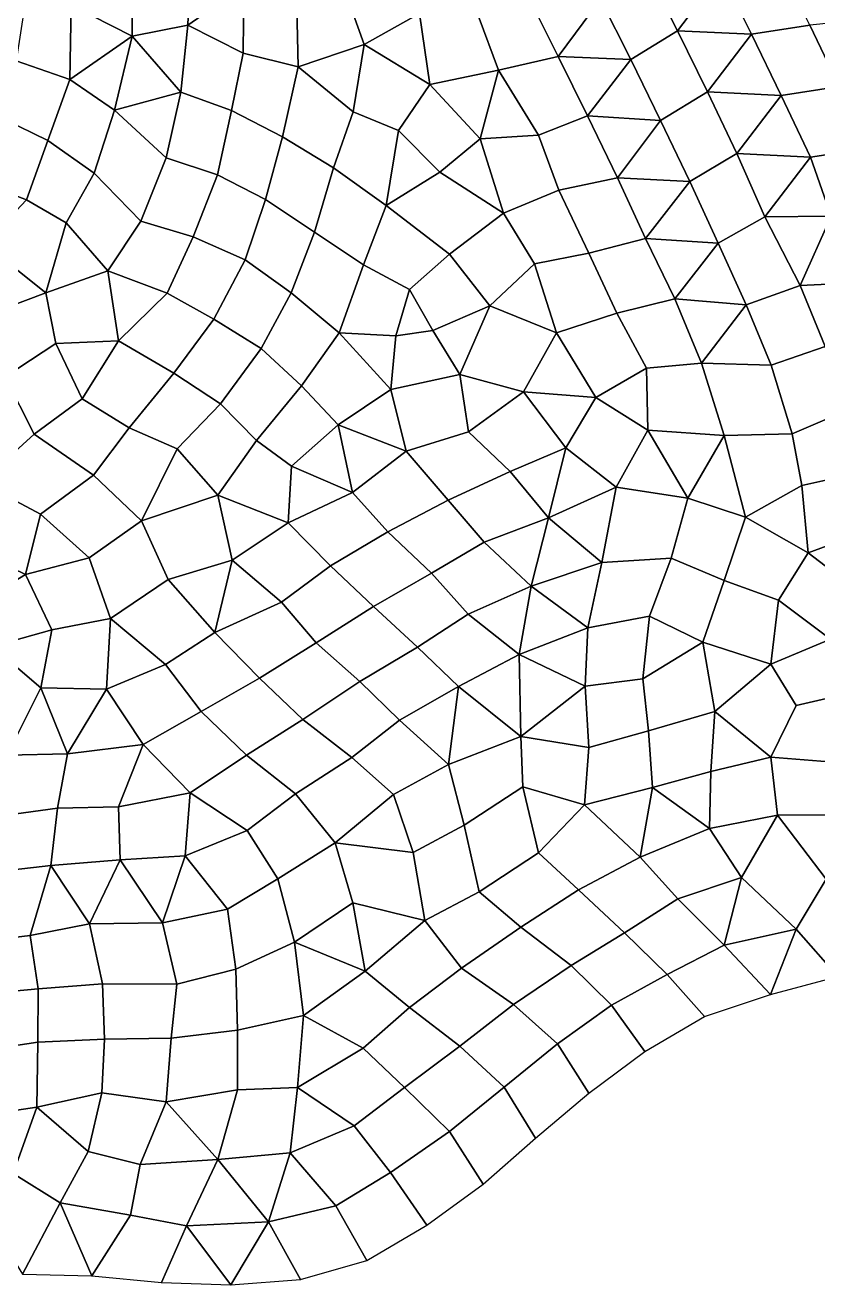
# Model space of a CAD drawing. Extents: x 380827 to 407438, y 6452886 to 6483357.
# Drawn here: x 389642 to 391005, y 6458265 to 6460430 of the extents above; entities that cross this region are included whole.
import ezdxf

# ---------------------------------------------------------------- set-up
doc = ezdxf.new("R2010")
doc.units = 0
for name, color, linetype in [('MESH_BOUND', 25, 'CONTINUOUS'), ('MESH_ELEMS', 18, 'CONTINUOUS'), ('MESH_NODES', 18, 'CONTINUOUS')]:
    doc.layers.add(name, color=color, linetype=linetype)

msp = doc.modelspace()

# ---------------------------------------------------------------- linework, layer by layer
at = {"layer": 'MESH_BOUND', "color": 25}
for points in [[(390923.659, 6458764.01, -1.627), (391039.492, 6458794.94, 0.021)], [(390810.116, 6458726.73, -0.056), (390923.659, 6458764.01, -1.627)], [(390707.282, 6458666.27, -0.025), (390810.116, 6458726.73, -0.056)], [(390611.245, 6458594.5, -0.009), (390707.282, 6458666.27, -0.025)], [(390519.639, 6458517.21, 0.001), (390611.245, 6458594.5, -0.009)], [(390429.396, 6458438.35, -0.003), (390519.639, 6458517.21, 0.001)], [(390332.437, 6458368, -0.004), (390429.396, 6458438.35, -0.003)], [(390229.237, 6458307.15, 0.026), (390332.437, 6458368, -0.004)], [(390115.28, 6458274.6, 0.033), (390229.237, 6458307.15, 0.026)], [(389637.042, 6458283.47, 0.004), (389756.739, 6458280.59, 0.011)], [(389756.739, 6458280.59, 0.011), (389876.082, 6458269.25, 0.002)], [(389876.082, 6458269.25, 0.002), (389995.847, 6458265.4, 0.018)], [(389995.847, 6458265.4, 0.018), (390115.28, 6458274.6, 0.033)]]:
    msp.add_polyline3d(points, dxfattribs=at)
at = {"layer": 'MESH_ELEMS', "color": 178}
for points in [[(390189.175, 6460496.4, -1.489), (390225.051, 6460396.58, -1.735), (390319.73, 6460450.1, -1.85), (390255.369, 6460556.25, -1.444)], [(389825.875, 6460524.11, -1.759), (389825.791, 6460411.06, -6.004), (389921.621, 6460429.83, -2.695), (389926.067, 6460541.89, -1.245)], [(390018.01, 6460497.2, -1.539), (389926.067, 6460541.89, -1.245), (389921.621, 6460429.83, -2.695), (390018.01, 6460497.2, -1.539)], [(390838.622, 6460519.29, -0.702), (390890.843, 6460414.67, -1.457), (390991.001, 6460430.01, -1.004), (390939.052, 6460534.91, -0.547)], [(389825.875, 6460524.11, -1.759), (389720.957, 6460464.4, -5.844), (389825.791, 6460411.06, -6.004), (389825.875, 6460524.11, -1.759)], [(390631.314, 6460474.86, -0.775), (390683.712, 6460370.97, -1.353), (390763.614, 6460420.02, -0.829), (390711.271, 6460524.11, -0.691)], [(390838.622, 6460519.29, -0.702), (390711.271, 6460524.11, -0.691), (390763.614, 6460420.02, -0.829), (390838.622, 6460519.29, -0.702)], [(390838.622, 6460519.29, -0.702), (390763.614, 6460420.02, -0.829), (390890.843, 6460414.67, -1.457), (390838.622, 6460519.29, -0.702)], [(390018.01, 6460497.2, -1.539), (389921.621, 6460429.83, -2.695), (390016.59, 6460381.85, -3.732), (390018.01, 6460497.2, -1.539)], [(390016.59, 6460381.85, -3.732), (390111.621, 6460358.52, -2.358), (390109.246, 6460461.02, -1.632), (390018.01, 6460497.2, -1.539)], [(390109.246, 6460461.02, -1.632), (390111.621, 6460358.52, -2.358), (390225.051, 6460396.58, -1.735), (390189.175, 6460496.4, -1.489)], [(389626.479, 6460368.54, -6.756), (389718.468, 6460336.77, -6.513), (389720.957, 6460464.4, -5.844), (389641.468, 6460464.71, -6.325)], [(390420.987, 6460446.54, -1.369), (390455.773, 6460352.6, -1.445), (390558.441, 6460376.1, -0.994), (390505.879, 6460482.32, -0.907)], [(390631.314, 6460474.86, -0.775), (390505.879, 6460482.32, -0.907), (390558.441, 6460376.1, -0.994), (390631.314, 6460474.86, -0.775)], [(390631.314, 6460474.86, -0.775), (390558.441, 6460376.1, -0.994), (390683.712, 6460370.97, -1.353), (390631.314, 6460474.86, -0.775)], [(389825.791, 6460411.06, -6.004), (389720.957, 6460464.4, -5.844), (389718.468, 6460336.77, -6.513), (389825.791, 6460411.06, -6.004)], [(390319.73, 6460450.1, -1.85), (390225.051, 6460396.58, -1.735), (390337.757, 6460328.24, -2.088), (390319.73, 6460450.1, -1.85)], [(390319.73, 6460450.1, -1.85), (390337.757, 6460328.24, -2.088), (390455.773, 6460352.6, -1.445), (390420.987, 6460446.54, -1.369)], [(389921.621, 6460429.83, -2.695), (389825.791, 6460411.06, -6.004), (389909.833, 6460314.99, -5.948), (389921.621, 6460429.83, -2.695)], [(389909.833, 6460314.99, -5.948), (389996.721, 6460283.09, -4.619), (390016.59, 6460381.85, -3.732), (389921.621, 6460429.83, -2.695)], [(390890.843, 6460414.67, -1.457), (390941.857, 6460309.25, -2.603), (391041.879, 6460324.35, -2.316), (390991.001, 6460430.01, -1.004)], [(391041.879, 6460324.35, -2.316), (391148.975, 6460334.53, -1.764), (391098.447, 6460440.9, -1.91), (390991.001, 6460430.01, -1.004)], [(389825.791, 6460411.06, -6.004), (389718.468, 6460336.77, -6.513), (389795.701, 6460284.16, -6.465), (389825.791, 6460411.06, -6.004)], [(389909.833, 6460314.99, -5.948), (389825.791, 6460411.06, -6.004), (389795.701, 6460284.16, -6.465), (389909.833, 6460314.99, -5.948)], [(390683.712, 6460370.97, -1.353), (390734.615, 6460266.26, -2.701), (390815.08, 6460315.21, -3.196), (390763.614, 6460420.02, -0.829)], [(390890.843, 6460414.67, -1.457), (390763.614, 6460420.02, -0.829), (390815.08, 6460315.21, -3.196), (390890.843, 6460414.67, -1.457)], [(390890.843, 6460414.67, -1.457), (390815.08, 6460315.21, -3.196), (390941.857, 6460309.25, -2.603), (390890.843, 6460414.67, -1.457)], [(389996.721, 6460283.09, -4.619), (390084.54, 6460237.99, -3.69), (390111.621, 6460358.52, -2.358), (390016.59, 6460381.85, -3.732)], [(390225.051, 6460396.58, -1.735), (390111.621, 6460358.52, -2.358), (390206.213, 6460280.77, -1.796), (390225.051, 6460396.58, -1.735)], [(390206.213, 6460280.77, -1.796), (390284.089, 6460248.75, -2.301), (390337.757, 6460328.24, -2.088), (390225.051, 6460396.58, -1.735)], [(389605.593, 6460268.64, -6.888), (389680.753, 6460231.92, -6.993), (389718.468, 6460336.77, -6.513), (389626.479, 6460368.54, -6.756)], [(390084.54, 6460237.99, -3.69), (390172.185, 6460185.07, -2.093), (390206.213, 6460280.77, -1.796), (390111.621, 6460358.52, -2.358)], [(390524.7, 6460240.99, -1.255), (390609.144, 6460274.35, -1.396), (390558.441, 6460376.1, -0.994), (390455.773, 6460352.6, -1.445)], [(390683.712, 6460370.97, -1.353), (390558.441, 6460376.1, -0.994), (390609.144, 6460274.35, -1.396), (390683.712, 6460370.97, -1.353)], [(390683.712, 6460370.97, -1.353), (390609.144, 6460274.35, -1.396), (390734.615, 6460266.26, -2.701), (390683.712, 6460370.97, -1.353)], [(389680.753, 6460231.92, -6.993), (389760.796, 6460175.38, -6.713), (389795.701, 6460284.16, -6.465), (389718.468, 6460336.77, -6.513)], [(390455.773, 6460352.6, -1.445), (390337.757, 6460328.24, -2.088), (390424.253, 6460234.37, -1.288), (390455.773, 6460352.6, -1.445)], [(390455.773, 6460352.6, -1.445), (390424.253, 6460234.37, -1.288), (390524.7, 6460240.99, -1.255), (390455.773, 6460352.6, -1.445)], [(389909.833, 6460314.99, -5.948), (389795.701, 6460284.16, -6.465), (389884.466, 6460202.02, -6.592), (389909.833, 6460314.99, -5.948)], [(389884.466, 6460202.02, -6.592), (389972.561, 6460172.58, -6.619), (389996.721, 6460283.09, -4.619), (389909.833, 6460314.99, -5.948)], [(390284.089, 6460248.75, -2.301), (390354.713, 6460177.27, -1.508), (390424.253, 6460234.37, -1.288), (390337.757, 6460328.24, -2.088)], [(390734.615, 6460266.26, -2.701), (390784.77, 6460161.14, -4.494), (390865.695, 6460209.62, -4.636), (390815.08, 6460315.21, -3.196)], [(390941.857, 6460309.25, -2.603), (390815.08, 6460315.21, -3.196), (390865.695, 6460209.62, -4.636), (390941.857, 6460309.25, -2.603)], [(390992.349, 6460203.23, -4.74), (391090.094, 6460218.19, -2.677), (391041.879, 6460324.35, -2.316), (390941.857, 6460309.25, -2.603)], [(390941.857, 6460309.25, -2.603), (390865.695, 6460209.62, -4.636), (390992.349, 6460203.23, -4.74), (390941.857, 6460309.25, -2.603)], [(389760.796, 6460175.38, -6.713), (389840.915, 6460093.06, -6.58), (389884.466, 6460202.02, -6.592), (389795.701, 6460284.16, -6.465)], [(389972.561, 6460172.58, -6.619), (390055.382, 6460130.46, -6.465), (390084.54, 6460237.99, -3.69), (389996.721, 6460283.09, -4.619)], [(390172.185, 6460185.07, -2.093), (390262.743, 6460120.22, -1.698), (390284.089, 6460248.75, -2.301), (390206.213, 6460280.77, -1.796)], [(390524.7, 6460240.99, -1.255), (390559.874, 6460146.25, -1.782), (390660.763, 6460167.56, -2.554), (390609.144, 6460274.35, -1.396)], [(390734.615, 6460266.26, -2.701), (390609.144, 6460274.35, -1.396), (390660.763, 6460167.56, -2.554), (390734.615, 6460266.26, -2.701)], [(389552.463, 6460164.72, -0.284), (389644.133, 6460129.75, -5.539), (389680.753, 6460231.92, -6.993), (389605.593, 6460268.64, -6.888)], [(390284.089, 6460248.75, -2.301), (390262.743, 6460120.22, -1.698), (390354.713, 6460177.27, -1.508), (390284.089, 6460248.75, -2.301)], [(390734.615, 6460266.26, -2.701), (390660.763, 6460167.56, -2.554), (390784.77, 6460161.14, -4.494), (390734.615, 6460266.26, -2.701)], [(389644.133, 6460129.75, -5.539), (389712.682, 6460090.42, -6.266), (389760.796, 6460175.38, -6.713), (389680.753, 6460231.92, -6.993)], [(390055.382, 6460130.46, -6.465), (390139.213, 6460074.21, -5.236), (390172.185, 6460185.07, -2.093), (390084.54, 6460237.99, -3.69)], [(390424.253, 6460234.37, -1.288), (390354.713, 6460177.27, -1.508), (390464.696, 6460107.01, -2.03), (390424.253, 6460234.37, -1.288)], [(390464.696, 6460107.01, -2.03), (390559.874, 6460146.25, -1.782), (390524.7, 6460240.99, -1.255), (390424.253, 6460234.37, -1.288)], [(390784.77, 6460161.14, -4.494), (390833.777, 6460055.55, -5.657), (390913.759, 6460100.47, -6.215), (390865.695, 6460209.62, -4.636)], [(390992.349, 6460203.23, -4.74), (390865.695, 6460209.62, -4.636), (390913.759, 6460100.47, -6.215), (390992.349, 6460203.23, -4.74)], [(391028.212, 6460101.69, -6.324), (391138.2, 6460108.67, -5.472), (391090.094, 6460218.19, -2.677), (390992.349, 6460203.23, -4.74)], [(389840.915, 6460093.06, -6.58), (389930.543, 6460066.36, -6.669), (389972.561, 6460172.58, -6.619), (389884.466, 6460202.02, -6.592)], [(390139.213, 6460074.21, -5.236), (390223.835, 6460018.4, -2.1), (390262.743, 6460120.22, -1.698), (390172.185, 6460185.07, -2.093)], [(390992.349, 6460203.23, -4.74), (390913.759, 6460100.47, -6.215), (391028.212, 6460101.69, -6.324), (390992.349, 6460203.23, -4.74)], [(389644.133, 6460129.75, -5.539), (389552.463, 6460164.72, -0.284), (389572.239, 6460053.76, -4.435), (389644.133, 6460129.75, -5.539)], [(389712.682, 6460090.42, -6.266), (389784.27, 6460007.62, -6.146), (389840.915, 6460093.06, -6.58), (389760.796, 6460175.38, -6.713)], [(389930.543, 6460066.36, -6.669), (390020.11, 6460026.92, -6.969), (390055.382, 6460130.46, -6.465), (389972.561, 6460172.58, -6.619)], [(390262.743, 6460120.22, -1.698), (390371.478, 6460036.27, -1.985), (390464.696, 6460107.01, -2.03), (390354.713, 6460177.27, -1.508)], [(390559.874, 6460146.25, -1.782), (390611.16, 6460038.32, -2.694), (390708.619, 6460063.13, -2.835), (390660.763, 6460167.56, -2.554)], [(390784.77, 6460161.14, -4.494), (390660.763, 6460167.56, -2.554), (390708.619, 6460063.13, -2.835), (390784.77, 6460161.14, -4.494)], [(390464.696, 6460107.01, -2.03), (390517.575, 6460019.71, -2.579), (390611.16, 6460038.32, -2.694), (390559.874, 6460146.25, -1.782)], [(390784.77, 6460161.14, -4.494), (390708.619, 6460063.13, -2.835), (390833.777, 6460055.55, -5.657), (390784.77, 6460161.14, -4.494)], [(389572.239, 6460053.76, -4.435), (389677.609, 6459970.18, -5.082), (389712.682, 6460090.42, -6.266), (389644.133, 6460129.75, -5.539)], [(390020.11, 6460026.92, -6.969), (390099.338, 6459970, -7.539), (390139.213, 6460074.21, -5.236), (390055.382, 6460130.46, -6.465)], [(390223.835, 6460018.4, -2.1), (390302.679, 6459975.86, -1.862), (390371.478, 6460036.27, -1.985), (390262.743, 6460120.22, -1.698)], [(390371.478, 6460036.27, -1.985), (390441.085, 6459947.65, -2.659), (390517.575, 6460019.71, -2.579), (390464.696, 6460107.01, -2.03)], [(390881.694, 6459949.54, -6.571), (390974.53, 6459982.7, -6.638), (390913.759, 6460100.47, -6.215), (390833.777, 6460055.55, -5.657)], [(391028.212, 6460101.69, -6.324), (390913.759, 6460100.47, -6.215), (390974.53, 6459982.7, -6.638), (391028.212, 6460101.69, -6.324)], [(391028.212, 6460101.69, -6.324), (390974.53, 6459982.7, -6.638), (391095.577, 6459988.59, -6.489), (391028.212, 6460101.69, -6.324)], [(389784.27, 6460007.62, -6.146), (389712.682, 6460090.42, -6.266), (389677.609, 6459970.18, -5.082), (389784.27, 6460007.62, -6.146)], [(389784.27, 6460007.62, -6.146), (389886.082, 6459969.52, -6.385), (389930.543, 6460066.36, -6.669), (389840.915, 6460093.06, -6.58)], [(389677.609, 6459970.18, -5.082), (389572.239, 6460053.76, -4.435), (389576.566, 6459932.41, -3.247), (389677.609, 6459970.18, -5.082)], [(389886.082, 6459969.52, -6.385), (389966.452, 6459924.71, -6.646), (390020.11, 6460026.92, -6.969), (389930.543, 6460066.36, -6.669)], [(390099.338, 6459970, -7.539), (390181.581, 6459901.52, -4.685), (390223.835, 6460018.4, -2.1), (390139.213, 6460074.21, -5.236)], [(390611.16, 6460038.32, -2.694), (390659.314, 6459934.95, -3.21), (390758.998, 6459959.52, -5.961), (390708.619, 6460063.13, -2.835)], [(390833.777, 6460055.55, -5.657), (390708.619, 6460063.13, -2.835), (390758.998, 6459959.52, -5.961), (390833.777, 6460055.55, -5.657)], [(390833.777, 6460055.55, -5.657), (390758.998, 6459959.52, -5.961), (390881.694, 6459949.54, -6.571), (390833.777, 6460055.55, -5.657)], [(390343.093, 6459905.18, -2.158), (390441.085, 6459947.65, -2.659), (390371.478, 6460036.27, -1.985), (390302.679, 6459975.86, -1.862)], [(390517.575, 6460019.71, -2.579), (390555.611, 6459901.39, -2.709), (390659.314, 6459934.95, -3.21), (390611.16, 6460038.32, -2.694)], [(389966.452, 6459924.71, -6.646), (390047.572, 6459874.32, -7.101), (390099.338, 6459970, -7.539), (390020.11, 6460026.92, -6.969)], [(390181.581, 6459901.52, -4.685), (390279.221, 6459896.19, -2.412), (390302.679, 6459975.86, -1.862), (390223.835, 6460018.4, -2.1)], [(390517.575, 6460019.71, -2.579), (390441.085, 6459947.65, -2.659), (390555.611, 6459901.39, -2.709), (390517.575, 6460019.71, -2.579)], [(389677.609, 6459970.18, -5.082), (389694.599, 6459882.86, -5.016), (389802.469, 6459887.28, -5.794), (389784.27, 6460007.62, -6.146)], [(389784.27, 6460007.62, -6.146), (389802.469, 6459887.28, -5.794), (389886.082, 6459969.52, -6.385), (389784.27, 6460007.62, -6.146)], [(390974.53, 6459982.7, -6.638), (391017.628, 6459877.55, -6.788), (391125.777, 6459887.37, -6.554), (391095.577, 6459988.59, -6.489)], [(389576.566, 6459932.41, -3.247), (389607.343, 6459825.84, -2.53), (389694.599, 6459882.86, -5.016), (389677.609, 6459970.18, -5.082)], [(389802.469, 6459887.28, -5.794), (389897.813, 6459831.93, -6.106), (389966.452, 6459924.71, -6.646), (389886.082, 6459969.52, -6.385)], [(390047.572, 6459874.32, -7.101), (390117.213, 6459809.91, -8.005), (390181.581, 6459901.52, -4.685), (390099.338, 6459970, -7.539)], [(390343.093, 6459905.18, -2.158), (390302.679, 6459975.86, -1.862), (390279.221, 6459896.19, -2.412), (390343.093, 6459905.18, -2.158)], [(390924.945, 6459845.67, -6.881), (391017.628, 6459877.55, -6.788), (390974.53, 6459982.7, -6.638), (390881.694, 6459949.54, -6.571)], [(390441.085, 6459947.65, -2.659), (390343.093, 6459905.18, -2.158), (390389.638, 6459829.45, -3.669), (390441.085, 6459947.65, -2.659)], [(390389.638, 6459829.45, -3.669), (390498.653, 6459800.12, -6.233), (390555.611, 6459901.39, -2.709), (390441.085, 6459947.65, -2.659)], [(390659.314, 6459934.95, -3.21), (390710.643, 6459840.82, -6.807), (390804.67, 6459849.3, -6.851), (390758.998, 6459959.52, -5.961)], [(390881.694, 6459949.54, -6.571), (390758.998, 6459959.52, -5.961), (390804.67, 6459849.3, -6.851), (390881.694, 6459949.54, -6.571)], [(390881.694, 6459949.54, -6.571), (390804.67, 6459849.3, -6.851), (390924.945, 6459845.67, -6.881), (390881.694, 6459949.54, -6.571)], [(389897.813, 6459831.93, -6.106), (389978.049, 6459779.26, -6.39), (390047.572, 6459874.32, -7.101), (389966.452, 6459924.71, -6.646)], [(390555.611, 6459901.39, -2.709), (390623.196, 6459789.9, -6.352), (390710.643, 6459840.82, -6.807), (390659.314, 6459934.95, -3.21)], [(390270.513, 6459803.82, -2.93), (390389.638, 6459829.45, -3.669), (390343.093, 6459905.18, -2.158), (390279.221, 6459896.19, -2.412)], [(389607.343, 6459825.84, -2.53), (389657.291, 6459727.12, -2.881), (389740.068, 6459787.97, -5.305), (389694.599, 6459882.86, -5.016)], [(389694.599, 6459882.86, -5.016), (389740.068, 6459787.97, -5.305), (389802.469, 6459887.28, -5.794), (389694.599, 6459882.86, -5.016)], [(389740.068, 6459787.97, -5.305), (389820.773, 6459738.26, -5.698), (389897.813, 6459831.93, -6.106), (389802.469, 6459887.28, -5.794)], [(390117.213, 6459809.91, -8.005), (390180.004, 6459743.29, -8.3), (390270.513, 6459803.82, -2.93), (390181.581, 6459901.52, -4.685)], [(390279.221, 6459896.19, -2.412), (390181.581, 6459901.52, -4.685), (390270.513, 6459803.82, -2.93), (390279.221, 6459896.19, -2.412)], [(390623.196, 6459789.9, -6.352), (390555.611, 6459901.39, -2.709), (390498.653, 6459800.12, -6.233), (390623.196, 6459789.9, -6.352)], [(389978.049, 6459779.26, -6.39), (390039.616, 6459716.51, -6.685), (390117.213, 6459809.91, -8.005), (390047.572, 6459874.32, -7.101)], [(390924.945, 6459845.67, -6.881), (390961.076, 6459727.44, -6.873), (391056.972, 6459769.16, -6.752), (391017.628, 6459877.55, -6.788)], [(390710.643, 6459840.82, -6.807), (390623.196, 6459789.9, -6.352), (390712.843, 6459733.86, -6.989), (390710.643, 6459840.82, -6.807)], [(390712.843, 6459733.86, -6.989), (390844.147, 6459724.65, -6.973), (390804.67, 6459849.3, -6.851), (390710.643, 6459840.82, -6.807)], [(390844.147, 6459724.65, -6.973), (390961.076, 6459727.44, -6.873), (390924.945, 6459845.67, -6.881), (390804.67, 6459849.3, -6.851)], [(389522.825, 6459726.64, -2.636), (389565.401, 6459643.98, -2.932), (389657.291, 6459727.12, -2.881), (389607.343, 6459825.84, -2.53)], [(389820.773, 6459738.26, -5.698), (389903.342, 6459701.71, -5.911), (389978.049, 6459779.26, -6.39), (389897.813, 6459831.93, -6.106)], [(390270.513, 6459803.82, -2.93), (390297.226, 6459698.17, -3.082), (390404.175, 6459731.03, -2.981), (390389.638, 6459829.45, -3.669)], [(390498.653, 6459800.12, -6.233), (390389.638, 6459829.45, -3.669), (390404.175, 6459731.03, -2.981), (390498.653, 6459800.12, -6.233)], [(390039.616, 6459716.51, -6.685), (390100.106, 6459672.31, -7.144), (390180.004, 6459743.29, -8.3), (390117.213, 6459809.91, -8.005)], [(390270.513, 6459803.82, -2.93), (390180.004, 6459743.29, -8.3), (390297.226, 6459698.17, -3.082), (390270.513, 6459803.82, -2.93)], [(390404.175, 6459731.03, -2.981), (390475.772, 6459663.11, -4.629), (390571.877, 6459703.76, -6.763), (390498.653, 6459800.12, -6.233)], [(390623.196, 6459789.9, -6.352), (390498.653, 6459800.12, -6.233), (390571.877, 6459703.76, -6.763), (390623.196, 6459789.9, -6.352)], [(389759.191, 6459656.81, -5.398), (389820.773, 6459738.26, -5.698), (389740.068, 6459787.97, -5.305), (389657.291, 6459727.12, -2.881)], [(389903.342, 6459701.71, -5.911), (389972.983, 6459622.21, -6.195), (390039.616, 6459716.51, -6.685), (389978.049, 6459779.26, -6.39)], [(390571.877, 6459703.76, -6.763), (390658.065, 6459636.03, -6.986), (390712.843, 6459733.86, -6.989), (390623.196, 6459789.9, -6.352)], [(390961.076, 6459727.44, -6.873), (390977.771, 6459638.72, -6.766), (391080.745, 6459661.66, -6.526), (391056.972, 6459769.16, -6.752)], [(389759.191, 6459656.81, -5.398), (389842.154, 6459578.25, -5.775), (389903.342, 6459701.71, -5.911), (389820.773, 6459738.26, -5.698)], [(390180.004, 6459743.29, -8.3), (390100.106, 6459672.31, -7.144), (390204.7, 6459626.88, -8.388), (390180.004, 6459743.29, -8.3)], [(390297.226, 6459698.17, -3.082), (390180.004, 6459743.29, -8.3), (390204.7, 6459626.88, -8.388), (390297.226, 6459698.17, -3.082)], [(390297.226, 6459698.17, -3.082), (390369.545, 6459613.95, -3.295), (390475.772, 6459663.11, -4.629), (390404.175, 6459731.03, -2.981)], [(390712.843, 6459733.86, -6.989), (390658.065, 6459636.03, -6.986), (390781.362, 6459617.23, -7.044), (390712.843, 6459733.86, -6.989)], [(390844.147, 6459724.65, -6.973), (390712.843, 6459733.86, -6.989), (390781.362, 6459617.23, -7.044), (390844.147, 6459724.65, -6.973)], [(389565.401, 6459643.98, -2.932), (389668.374, 6459589.71, -3.314), (389759.191, 6459656.81, -5.398), (389657.291, 6459727.12, -2.881)], [(389972.983, 6459622.21, -6.195), (390094.377, 6459574.75, -6.853), (390100.106, 6459672.31, -7.144), (390039.616, 6459716.51, -6.685)], [(390844.147, 6459724.65, -6.973), (390781.362, 6459617.23, -7.044), (390880.329, 6459584.43, -6.975), (390844.147, 6459724.65, -6.973)], [(390844.147, 6459724.65, -6.973), (390880.329, 6459584.43, -6.975), (390977.771, 6459638.72, -6.766), (390961.076, 6459727.44, -6.873)], [(389903.342, 6459701.71, -5.911), (389842.154, 6459578.25, -5.775), (389972.983, 6459622.21, -6.195), (389903.342, 6459701.71, -5.911)], [(390204.7, 6459626.88, -8.388), (390265.684, 6459559.49, -7.724), (390369.545, 6459613.95, -3.295), (390297.226, 6459698.17, -3.082)], [(390571.877, 6459703.76, -6.763), (390475.772, 6459663.11, -4.629), (390541.947, 6459583.28, -7.043), (390571.877, 6459703.76, -6.763)], [(390571.877, 6459703.76, -6.763), (390541.947, 6459583.28, -7.043), (390658.065, 6459636.03, -6.986), (390571.877, 6459703.76, -6.763)], [(390204.7, 6459626.88, -8.388), (390100.106, 6459672.31, -7.144), (390094.377, 6459574.75, -6.853), (390204.7, 6459626.88, -8.388)], [(389550.41, 6459530.76, -3.312), (389642.339, 6459485.97, -4.239), (389668.374, 6459589.71, -3.314), (389565.401, 6459643.98, -2.932)], [(389752.035, 6459514.91, -5.112), (389842.154, 6459578.25, -5.775), (389759.191, 6459656.81, -5.398), (389668.374, 6459589.71, -3.314)], [(390369.545, 6459613.95, -3.295), (390431.098, 6459541.53, -5.328), (390541.947, 6459583.28, -7.043), (390475.772, 6459663.11, -4.629)], [(390977.771, 6459638.72, -6.766), (390988.354, 6459523.39, -6.808), (391097.4, 6459563.53, -6.387), (391080.745, 6459661.66, -6.526)], [(389842.154, 6459578.25, -5.775), (389887.954, 6459477.24, -6.056), (389997.876, 6459510.59, -6.353), (389972.983, 6459622.21, -6.195)], [(390094.377, 6459574.75, -6.853), (389972.983, 6459622.21, -6.195), (389997.876, 6459510.59, -6.353), (390094.377, 6459574.75, -6.853)], [(390094.377, 6459574.75, -6.853), (390167.182, 6459500.88, -7.348), (390265.684, 6459559.49, -7.724), (390204.7, 6459626.88, -8.388)], [(390658.065, 6459636.03, -6.986), (390541.947, 6459583.28, -7.043), (390633.337, 6459506.76, -7.117), (390658.065, 6459636.03, -6.986)], [(390633.337, 6459506.76, -7.117), (390752.875, 6459513.92, -7.175), (390781.362, 6459617.23, -7.044), (390658.065, 6459636.03, -6.986)], [(390977.771, 6459638.72, -6.766), (390880.329, 6459584.43, -6.975), (390988.354, 6459523.39, -6.808), (390977.771, 6459638.72, -6.766)], [(390265.684, 6459559.49, -7.724), (390340.844, 6459488.23, -7.177), (390431.098, 6459541.53, -5.328), (390369.545, 6459613.95, -3.295)], [(390752.875, 6459513.92, -7.175), (390843.646, 6459475.7, -7.171), (390880.329, 6459584.43, -6.975), (390781.362, 6459617.23, -7.044)], [(389668.374, 6459589.71, -3.314), (389642.339, 6459485.97, -4.239), (389752.035, 6459514.91, -5.112), (389668.374, 6459589.71, -3.314)], [(389788.456, 6459410.65, -4.393), (389887.954, 6459477.24, -6.056), (389842.154, 6459578.25, -5.775), (389752.035, 6459514.91, -5.112)], [(390541.947, 6459583.28, -7.043), (390431.098, 6459541.53, -5.328), (390511.864, 6459465.8, -7.252), (390541.947, 6459583.28, -7.043)], [(390633.337, 6459506.76, -7.117), (390541.947, 6459583.28, -7.043), (390511.864, 6459465.8, -7.252), (390633.337, 6459506.76, -7.117)], [(390880.329, 6459584.43, -6.975), (390843.646, 6459475.7, -7.171), (390937.434, 6459441.99, -6.917), (390988.354, 6459523.39, -6.808)], [(389997.876, 6459510.59, -6.353), (390082.66, 6459438.61, -6.77), (390167.182, 6459500.88, -7.348), (390094.377, 6459574.75, -6.853)], [(390167.182, 6459500.88, -7.348), (390240.631, 6459431.07, -7.624), (390340.844, 6459488.23, -7.177), (390265.684, 6459559.49, -7.724)], [(391097.4, 6459563.53, -6.387), (390988.354, 6459523.39, -6.808), (391085.85, 6459448.52, -4.531), (391097.4, 6459563.53, -6.387)], [(390340.844, 6459488.23, -7.177), (390403.62, 6459417.72, -7.292), (390511.864, 6459465.8, -7.252), (390431.098, 6459541.53, -5.328)], [(389550.41, 6459530.76, -3.312), (389544.48, 6459426.61, -4.56), (389642.339, 6459485.97, -4.239), (389550.41, 6459530.76, -3.312)], [(389687.656, 6459390.91, -3.173), (389788.456, 6459410.65, -4.393), (389752.035, 6459514.91, -5.112), (389642.339, 6459485.97, -4.239)], [(390609.62, 6459394.18, -7.109), (390715.281, 6459414.2, -7.164), (390752.875, 6459513.92, -7.175), (390633.337, 6459506.76, -7.117)], [(390752.875, 6459513.92, -7.175), (390715.281, 6459414.2, -7.164), (390807.309, 6459369.82, -7.084), (390843.646, 6459475.7, -7.171)], [(390988.354, 6459523.39, -6.808), (390937.434, 6459441.99, -6.917), (391027.044, 6459374.98, -5.063), (391085.85, 6459448.52, -4.531)], [(389997.876, 6459510.59, -6.353), (389887.954, 6459477.24, -6.056), (389968.253, 6459386.61, -6.343), (389997.876, 6459510.59, -6.353)], [(389997.876, 6459510.59, -6.353), (389968.253, 6459386.61, -6.343), (390082.66, 6459438.61, -6.77), (389997.876, 6459510.59, -6.353)], [(390082.66, 6459438.61, -6.77), (390142.249, 6459368.6, -6.981), (390240.631, 6459431.07, -7.624), (390167.182, 6459500.88, -7.348)], [(390633.337, 6459506.76, -7.117), (390511.864, 6459465.8, -7.252), (390609.62, 6459394.18, -7.109), (390633.337, 6459506.76, -7.117)], [(389584.96, 6459362.19, -3.518), (389687.656, 6459390.91, -3.173), (389642.339, 6459485.97, -4.239), (389544.48, 6459426.61, -4.56)], [(389788.456, 6459410.65, -4.393), (389883.299, 6459331.55, -6.218), (389968.253, 6459386.61, -6.343), (389887.954, 6459477.24, -6.056)], [(390240.631, 6459431.07, -7.624), (390316.764, 6459361.18, -7.226), (390403.62, 6459417.72, -7.292), (390340.844, 6459488.23, -7.177)], [(390843.646, 6459475.7, -7.171), (390807.309, 6459369.82, -7.084), (390923.976, 6459331.99, -6.607), (390937.434, 6459441.99, -6.917)], [(390511.864, 6459465.8, -7.252), (390403.62, 6459417.72, -7.292), (390491.64, 6459348.26, -7.231), (390511.864, 6459465.8, -7.252)], [(390609.62, 6459394.18, -7.109), (390511.864, 6459465.8, -7.252), (390491.64, 6459348.26, -7.231), (390609.62, 6459394.18, -7.109)], [(389968.253, 6459386.61, -6.343), (390044.892, 6459307.72, -6.717), (390142.249, 6459368.6, -6.981), (390082.66, 6459438.61, -6.77)], [(390142.249, 6459368.6, -6.981), (390217.169, 6459302.04, -7.201), (390316.764, 6459361.18, -7.226), (390240.631, 6459431.07, -7.624)], [(391027.044, 6459374.98, -5.063), (390937.434, 6459441.99, -6.917), (390923.976, 6459331.99, -6.607), (391027.044, 6459374.98, -5.063)], [(389669.076, 6459291.2, -4.448), (389781.486, 6459288.71, -4.044), (389788.456, 6459410.65, -4.393), (389687.656, 6459390.91, -3.173)], [(389788.456, 6459410.65, -4.393), (389781.486, 6459288.71, -4.044), (389883.299, 6459331.55, -6.218), (389788.456, 6459410.65, -4.393)], [(390316.764, 6459361.18, -7.226), (390387.189, 6459293.42, -7.134), (390491.64, 6459348.26, -7.231), (390403.62, 6459417.72, -7.292)], [(390609.62, 6459394.18, -7.109), (390604.975, 6459293.91, -7.049), (390704.208, 6459306.91, -7.038), (390715.281, 6459414.2, -7.164)], [(390807.309, 6459369.82, -7.084), (390715.281, 6459414.2, -7.164), (390704.208, 6459306.91, -7.038), (390807.309, 6459369.82, -7.084)], [(389687.656, 6459390.91, -3.173), (389584.96, 6459362.19, -3.518), (389669.076, 6459291.2, -4.448), (389687.656, 6459390.91, -3.173)], [(389883.299, 6459331.55, -6.218), (389944.404, 6459250.29, -6.549), (390044.892, 6459307.72, -6.717), (389968.253, 6459386.61, -6.343)], [(390609.62, 6459394.18, -7.109), (390491.64, 6459348.26, -7.231), (390604.975, 6459293.91, -7.049), (390609.62, 6459394.18, -7.109)], [(389535.966, 6459259.62, -3.703), (389610.936, 6459175.26, -4.471), (389669.076, 6459291.2, -4.448), (389584.96, 6459362.19, -3.518)], [(390044.892, 6459307.72, -6.717), (390119.455, 6459236.76, -7.036), (390217.169, 6459302.04, -7.201), (390142.249, 6459368.6, -6.981)], [(390217.169, 6459302.04, -7.201), (390285.624, 6459235.73, -7.15), (390387.189, 6459293.42, -7.134), (390316.764, 6459361.18, -7.226)], [(390704.208, 6459306.91, -7.038), (390713.863, 6459217.27, -6.967), (390827.659, 6459250.39, -6.795), (390807.309, 6459369.82, -7.084)], [(390923.976, 6459331.99, -6.607), (390807.309, 6459369.82, -7.084), (390827.659, 6459250.39, -6.795), (390923.976, 6459331.99, -6.607)], [(390923.976, 6459331.99, -6.607), (390967.781, 6459261.12, -6.024), (391069.704, 6459284.32, -2.91), (391027.044, 6459374.98, -5.063)], [(390491.64, 6459348.26, -7.231), (390387.189, 6459293.42, -7.134), (390494.024, 6459207.57, -7.011), (390491.64, 6459348.26, -7.231)], [(390604.975, 6459293.91, -7.049), (390491.64, 6459348.26, -7.231), (390494.024, 6459207.57, -7.011), (390604.975, 6459293.91, -7.049)], [(389781.486, 6459288.71, -4.044), (389844.646, 6459194.03, -6.024), (389944.404, 6459250.29, -6.549), (389883.299, 6459331.55, -6.218)], [(390827.659, 6459250.39, -6.795), (390923.951, 6459171.85, -4.181), (390967.781, 6459261.12, -6.024), (390923.976, 6459331.99, -6.607)], [(389944.404, 6459250.29, -6.549), (390022.343, 6459175.8, -6.824), (390119.455, 6459236.76, -7.036), (390044.892, 6459307.72, -6.717)], [(390119.455, 6459236.76, -7.036), (390203.528, 6459171.42, -7.111), (390285.624, 6459235.73, -7.15), (390217.169, 6459302.04, -7.201)], [(390604.975, 6459293.91, -7.049), (390611.198, 6459188.45, -7.052), (390713.863, 6459217.27, -6.967), (390704.208, 6459306.91, -7.038)], [(389669.076, 6459291.2, -4.448), (389610.936, 6459175.26, -4.471), (389714.848, 6459177.93, -3.568), (389669.076, 6459291.2, -4.448)], [(389781.486, 6459288.71, -4.044), (389669.076, 6459291.2, -4.448), (389714.848, 6459177.93, -3.568), (389781.486, 6459288.71, -4.044)], [(389781.486, 6459288.71, -4.044), (389714.848, 6459177.93, -3.568), (389844.646, 6459194.03, -6.024), (389781.486, 6459288.71, -4.044)], [(390387.189, 6459293.42, -7.134), (390285.624, 6459235.73, -7.15), (390370.062, 6459159.41, -7.107), (390387.189, 6459293.42, -7.134)], [(390494.024, 6459207.57, -7.011), (390387.189, 6459293.42, -7.134), (390370.062, 6459159.41, -7.107), (390494.024, 6459207.57, -7.011)], [(390604.975, 6459293.91, -7.049), (390494.024, 6459207.57, -7.011), (390611.198, 6459188.45, -7.052), (390604.975, 6459293.91, -7.049)], [(390967.781, 6459261.12, -6.024), (390923.951, 6459171.85, -4.181), (391053.03, 6459161.84, -0.962), (391069.704, 6459284.32, -2.91)], [(389844.646, 6459194.03, -6.024), (389925.562, 6459110.8, -6.835), (390022.343, 6459175.8, -6.824), (389944.404, 6459250.29, -6.549)], [(390022.343, 6459175.8, -6.824), (390106.904, 6459108.94, -7.176), (390203.528, 6459171.42, -7.111), (390119.455, 6459236.76, -7.036)], [(390203.528, 6459171.42, -7.111), (390275.384, 6459108.1, -7.21), (390370.062, 6459159.41, -7.107), (390285.624, 6459235.73, -7.15)], [(390713.863, 6459217.27, -6.967), (390720.455, 6459119.73, -6.906), (390821.203, 6459147.71, -6.199), (390827.659, 6459250.39, -6.795)], [(390923.951, 6459171.85, -4.181), (390827.659, 6459250.39, -6.795), (390821.203, 6459147.71, -6.199), (390923.951, 6459171.85, -4.181)], [(390611.198, 6459188.45, -7.052), (390603.928, 6459090.38, -7.032), (390720.455, 6459119.73, -6.906), (390713.863, 6459217.27, -6.967)], [(389714.848, 6459177.93, -3.568), (389697.57, 6459084.73, -3.096), (389802.202, 6459086.8, -5.946), (389844.646, 6459194.03, -6.024)], [(389925.562, 6459110.8, -6.835), (389844.646, 6459194.03, -6.024), (389802.202, 6459086.8, -5.946), (389925.562, 6459110.8, -6.835)], [(390370.062, 6459159.41, -7.107), (390396.685, 6459055.44, -7.134), (390497.643, 6459121.24, -7.082), (390494.024, 6459207.57, -7.011)], [(390494.024, 6459207.57, -7.011), (390497.643, 6459121.24, -7.082), (390603.928, 6459090.38, -7.032), (390611.198, 6459188.45, -7.052)], [(389580.161, 6459068.21, -3.356), (389697.57, 6459084.73, -3.096), (389714.848, 6459177.93, -3.568), (389610.936, 6459175.26, -4.471)], [(390022.343, 6459175.8, -6.824), (389925.562, 6459110.8, -6.835), (390023.589, 6459046.13, -7.146), (390106.904, 6459108.94, -7.176)], [(390203.528, 6459171.42, -7.111), (390106.904, 6459108.94, -7.176), (390174.944, 6459025.16, -7.25), (390275.384, 6459108.1, -7.21)], [(390821.203, 6459147.71, -6.199), (390818.579, 6459049.28, -3.19), (390935.693, 6459072.45, -3.41), (390923.951, 6459171.85, -4.181)], [(390923.951, 6459171.85, -4.181), (390935.693, 6459072.45, -3.41), (391051.174, 6459073.26, -1.751), (391053.03, 6459161.84, -0.962)], [(390370.062, 6459159.41, -7.107), (390275.384, 6459108.1, -7.21), (390309.365, 6459008.29, -7.19), (390396.685, 6459055.44, -7.134)], [(390821.203, 6459147.71, -6.199), (390720.455, 6459119.73, -6.906), (390818.579, 6459049.28, -3.19), (390821.203, 6459147.71, -6.199)], [(389802.202, 6459086.8, -5.946), (389805.425, 6458995.91, -6.839), (389916.904, 6459002.52, -7.187), (389925.562, 6459110.8, -6.835)], [(390023.589, 6459046.13, -7.146), (389925.562, 6459110.8, -6.835), (389916.904, 6459002.52, -7.187), (390023.589, 6459046.13, -7.146)], [(390023.589, 6459046.13, -7.146), (390076.152, 6458962.79, -7.366), (390174.944, 6459025.16, -7.25), (390106.904, 6459108.94, -7.176)], [(390309.365, 6459008.29, -7.19), (390275.384, 6459108.1, -7.21), (390174.944, 6459025.16, -7.25), (390309.365, 6459008.29, -7.19)], [(390497.643, 6459121.24, -7.082), (390396.685, 6459055.44, -7.134), (390422.434, 6458940.73, -7.22), (390524.465, 6459007.84, -7.152)], [(390603.928, 6459090.38, -7.032), (390497.643, 6459121.24, -7.082), (390524.465, 6459007.84, -7.152), (390603.928, 6459090.38, -7.032)], [(390720.455, 6459119.73, -6.906), (390603.928, 6459090.38, -7.032), (390699.458, 6459000.32, -6.55), (390720.455, 6459119.73, -6.906)], [(390818.579, 6459049.28, -3.19), (390720.455, 6459119.73, -6.906), (390699.458, 6459000.32, -6.55), (390818.579, 6459049.28, -3.19)], [(389580.161, 6459068.21, -3.356), (389570.699, 6458972.49, -5.239), (389686.228, 6458985.87, -3.575), (389697.57, 6459084.73, -3.096)], [(389697.57, 6459084.73, -3.096), (389686.228, 6458985.87, -3.575), (389805.425, 6458995.91, -6.839), (389802.202, 6459086.8, -5.946)], [(390603.928, 6459090.38, -7.032), (390524.465, 6459007.84, -7.152), (390593.61, 6458944.24, -7.347), (390699.458, 6459000.32, -6.55)], [(390935.693, 6459072.45, -3.41), (390818.579, 6459049.28, -3.19), (390873.489, 6458965.48, -0.086), (390935.693, 6459072.45, -3.41)], [(390873.489, 6458965.48, -0.086), (390967.912, 6458876.46, -1.293), (391019.081, 6458962.21, -2.183), (390935.693, 6459072.45, -3.41)], [(391051.174, 6459073.26, -1.751), (390935.693, 6459072.45, -3.41), (391019.081, 6458962.21, -2.183), (391051.174, 6459073.26, -1.751)], [(389916.904, 6459002.52, -7.187), (389989.632, 6458911.1, -7.491), (390076.152, 6458962.79, -7.366), (390023.589, 6459046.13, -7.146)], [(390309.365, 6459008.29, -7.19), (390329.099, 6458891.44, -7.224), (390422.434, 6458940.73, -7.22), (390396.685, 6459055.44, -7.134)], [(390699.458, 6459000.32, -6.55), (390764.472, 6458928.83, -0.115), (390873.489, 6458965.48, -0.086), (390818.579, 6459049.28, -3.19)], [(390076.152, 6458962.79, -7.366), (390105.094, 6458854.02, -7.433), (390205.251, 6458922.01, -7.302), (390174.944, 6459025.16, -7.25)], [(390174.944, 6459025.16, -7.25), (390205.251, 6458922.01, -7.302), (390329.099, 6458891.44, -7.224), (390309.365, 6459008.29, -7.19)], [(389805.425, 6458995.91, -6.839), (389686.228, 6458985.87, -3.575), (389752.36, 6458885.59, -7.648), (389805.425, 6458995.91, -6.839)], [(389877.923, 6458887.65, -7.653), (389805.425, 6458995.91, -6.839), (389752.36, 6458885.59, -7.648), (389877.923, 6458887.65, -7.653)], [(389916.904, 6459002.52, -7.187), (389805.425, 6458995.91, -6.839), (389877.923, 6458887.65, -7.653), (389916.904, 6459002.52, -7.187)], [(389989.632, 6458911.1, -7.491), (389916.904, 6459002.52, -7.187), (389877.923, 6458887.65, -7.653), (389989.632, 6458911.1, -7.491)], [(390422.434, 6458940.73, -7.22), (390494.337, 6458880.15, -7.357), (390593.61, 6458944.24, -7.347), (390524.465, 6459007.84, -7.152)], [(390593.61, 6458944.24, -7.347), (390672.38, 6458870.26, -0.206), (390764.472, 6458928.83, -0.115), (390699.458, 6459000.32, -6.55)], [(389570.699, 6458972.49, -5.239), (389535.666, 6458852.02, -7.351), (389650.228, 6458865.47, -7.5), (389686.228, 6458985.87, -3.575)], [(389752.36, 6458885.59, -7.648), (389686.228, 6458985.87, -3.575), (389650.228, 6458865.47, -7.5), (389752.36, 6458885.59, -7.648)], [(389989.632, 6458911.1, -7.491), (390004.178, 6458807.99, -7.696), (390105.094, 6458854.02, -7.433), (390076.152, 6458962.79, -7.366)], [(390873.489, 6458965.48, -0.086), (390764.472, 6458928.83, -0.115), (390843.882, 6458849.09, -0.013), (390873.489, 6458965.48, -0.086)], [(390967.912, 6458876.46, -1.293), (390873.489, 6458965.48, -0.086), (390843.882, 6458849.09, -0.013), (390967.912, 6458876.46, -1.293)], [(391019.081, 6458962.21, -2.183), (390967.912, 6458876.46, -1.293), (391039.492, 6458794.94, 0.021), (391108.467, 6458872.42, -3.357)], [(390329.099, 6458891.44, -7.224), (390392.17, 6458809.65, -7.256), (390494.337, 6458880.15, -7.357), (390422.434, 6458940.73, -7.22)], [(390494.337, 6458880.15, -7.357), (390580.881, 6458814.02, -0.218), (390672.38, 6458870.26, -0.206), (390593.61, 6458944.24, -7.347)], [(390672.38, 6458870.26, -0.206), (390745.942, 6458798.57, -0.022), (390843.882, 6458849.09, -0.013), (390764.472, 6458928.83, -0.115)], [(389877.923, 6458887.65, -7.653), (389902.857, 6458782.05, -8.046), (390004.178, 6458807.99, -7.696), (389989.632, 6458911.1, -7.491)], [(390226.309, 6458804.48, -7.376), (390205.251, 6458922.01, -7.302), (390105.094, 6458854.02, -7.433), (390226.309, 6458804.48, -7.376)], [(390329.099, 6458891.44, -7.224), (390205.251, 6458922.01, -7.302), (390226.309, 6458804.48, -7.376), (390329.099, 6458891.44, -7.224)], [(389650.228, 6458865.47, -7.5), (389664.192, 6458773.91, -9.533), (389774.817, 6458782.61, -8.657), (389752.36, 6458885.59, -7.648)], [(389752.36, 6458885.59, -7.648), (389774.817, 6458782.61, -8.657), (389902.857, 6458782.05, -8.046), (389877.923, 6458887.65, -7.653)], [(390226.309, 6458804.48, -7.376), (390302.586, 6458742.16, -7.349), (390392.17, 6458809.65, -7.256), (390329.099, 6458891.44, -7.224)], [(389535.666, 6458852.02, -7.351), (389546.965, 6458763.38, -10.834), (389664.192, 6458773.91, -9.533), (389650.228, 6458865.47, -7.5)], [(390392.17, 6458809.65, -7.256), (390481.624, 6458747.05, -6.54), (390580.881, 6458814.02, -0.218), (390494.337, 6458880.15, -7.357)], [(390580.881, 6458814.02, -0.218), (390649.897, 6458746.18, -0.001), (390745.942, 6458798.57, -0.022), (390672.38, 6458870.26, -0.206)], [(390967.912, 6458876.46, -1.293), (390843.882, 6458849.09, -0.013), (390923.659, 6458764.01, -1.627), (390967.912, 6458876.46, -1.293)], [(391039.492, 6458794.94, 0.021), (390967.912, 6458876.46, -1.293), (390923.659, 6458764.01, -1.627), (391039.492, 6458794.94, 0.021)], [(390004.178, 6458807.99, -7.696), (390006.995, 6458703.25, -7.784), (390120.766, 6458727.91, -7.551), (390105.094, 6458854.02, -7.433)], [(390226.309, 6458804.48, -7.376), (390105.094, 6458854.02, -7.433), (390120.766, 6458727.91, -7.551), (390226.309, 6458804.48, -7.376)], [(390745.942, 6458798.57, -0.022), (390810.116, 6458726.73, -0.056), (390923.659, 6458764.01, -1.627), (390843.882, 6458849.09, -0.013)], [(389902.857, 6458782.05, -8.046), (389893.102, 6458689.01, -8.338), (390006.995, 6458703.25, -7.784), (390004.178, 6458807.99, -7.696)], [(390120.766, 6458727.91, -7.551), (390223.128, 6458671.93, -7.406), (390302.586, 6458742.16, -7.349), (390226.309, 6458804.48, -7.376)], [(390302.586, 6458742.16, -7.349), (390389.608, 6458675.25, -6.884), (390481.624, 6458747.05, -6.54), (390392.17, 6458809.65, -7.256)], [(390481.624, 6458747.05, -6.54), (390557.529, 6458679.55, 0.002), (390649.897, 6458746.18, -0.001), (390580.881, 6458814.02, -0.218)], [(390649.897, 6458746.18, -0.001), (390707.282, 6458666.27, -0.025), (390810.116, 6458726.73, -0.056), (390745.942, 6458798.57, -0.022)], [(389664.192, 6458773.91, -9.533), (389663.481, 6458682.15, -11.049), (389778.467, 6458687.46, -9.291), (389774.817, 6458782.61, -8.657)], [(389774.817, 6458782.61, -8.657), (389778.467, 6458687.46, -9.291), (389893.102, 6458689.01, -8.338), (389902.857, 6458782.05, -8.046)], [(389546.965, 6458763.38, -10.834), (389545.628, 6458664.64, -14.015), (389663.481, 6458682.15, -11.049), (389664.192, 6458773.91, -9.533)], [(390223.128, 6458671.93, -7.406), (390293.993, 6458604.48, -6.94), (390389.608, 6458675.25, -6.884), (390302.586, 6458742.16, -7.349)], [(390389.608, 6458675.25, -6.884), (390465.485, 6458605.07, -0.672), (390557.529, 6458679.55, 0.002), (390481.624, 6458747.05, -6.54)], [(390557.529, 6458679.55, 0.002), (390611.245, 6458594.5, -0.009), (390707.282, 6458666.27, -0.025), (390649.897, 6458746.18, -0.001)], [(390006.995, 6458703.25, -7.784), (390007.253, 6458600.55, -7.837), (390110.012, 6458604.6, -7.472), (390120.766, 6458727.91, -7.551)], [(390223.128, 6458671.93, -7.406), (390120.766, 6458727.91, -7.551), (390110.012, 6458604.6, -7.472), (390223.128, 6458671.93, -7.406)], [(389893.102, 6458689.01, -8.338), (389884.571, 6458579.75, -8.246), (390007.253, 6458600.55, -7.837), (390006.995, 6458703.25, -7.784)], [(389545.628, 6458664.64, -14.015), (389546.718, 6458553.56, -3.079), (389662.133, 6458570.89, -8.716), (389663.481, 6458682.15, -11.049)], [(389663.481, 6458682.15, -11.049), (389662.133, 6458570.89, -8.716), (389773.903, 6458595.03, -8.992), (389778.467, 6458687.46, -9.291)], [(389778.467, 6458687.46, -9.291), (389773.903, 6458595.03, -8.992), (389884.571, 6458579.75, -8.246), (389893.102, 6458689.01, -8.338)], [(390110.012, 6458604.6, -7.472), (390207.699, 6458538.44, -6.844), (390293.993, 6458604.48, -6.94), (390223.128, 6458671.93, -7.406)], [(390293.993, 6458604.48, -6.94), (390371.347, 6458528.88, -1.605), (390465.485, 6458605.07, -0.672), (390389.608, 6458675.25, -6.884)], [(390465.485, 6458605.07, -0.672), (390519.639, 6458517.21, 0.001), (390611.245, 6458594.5, -0.009), (390557.529, 6458679.55, 0.002)], [(390007.253, 6458600.55, -7.837), (389973.244, 6458480.58, -6.872), (390097.567, 6458492.09, -6.851), (390110.012, 6458604.6, -7.472)], [(390207.699, 6458538.44, -6.844), (390110.012, 6458604.6, -7.472), (390097.567, 6458492.09, -6.851), (390207.699, 6458538.44, -6.844)], [(390207.699, 6458538.44, -6.844), (390269.992, 6458458.19, -2.375), (390371.347, 6458528.88, -1.605), (390293.993, 6458604.48, -6.94)], [(390371.347, 6458528.88, -1.605), (390429.396, 6458438.35, -0.003), (390519.639, 6458517.21, 0.001), (390465.485, 6458605.07, -0.672)], [(389773.903, 6458595.03, -8.992), (389662.133, 6458570.89, -8.716), (389749.965, 6458494.66, -6.335), (389773.903, 6458595.03, -8.992)], [(389749.965, 6458494.66, -6.335), (389839.527, 6458472.34, -6.358), (389884.571, 6458579.75, -8.246), (389773.903, 6458595.03, -8.992)], [(390007.253, 6458600.55, -7.837), (389884.571, 6458579.75, -8.246), (389973.244, 6458480.58, -6.872), (390007.253, 6458600.55, -7.837)], [(389662.133, 6458570.89, -8.716), (389546.718, 6458553.56, -3.079), (389621.322, 6458456.89, -3.61), (389662.133, 6458570.89, -8.716)], [(389621.322, 6458456.89, -3.61), (389702.233, 6458406.3, -0.397), (389749.965, 6458494.66, -6.335), (389662.133, 6458570.89, -8.716)], [(389973.244, 6458480.58, -6.872), (389884.571, 6458579.75, -8.246), (389839.527, 6458472.34, -6.358), (389973.244, 6458480.58, -6.872)], [(390097.567, 6458492.09, -6.851), (390175.922, 6458401.01, -3.46), (390269.992, 6458458.19, -2.375), (390207.699, 6458538.44, -6.844)], [(390269.992, 6458458.19, -2.375), (390332.437, 6458368, -0.004), (390429.396, 6458438.35, -0.003), (390371.347, 6458528.88, -1.605)], [(389749.965, 6458494.66, -6.335), (389702.233, 6458406.3, -0.397), (389823.114, 6458385.19, -0.155), (389839.527, 6458472.34, -6.358)], [(389839.527, 6458472.34, -6.358), (389823.114, 6458385.19, -0.155), (389919.595, 6458366.5, -0.02), (389973.244, 6458480.58, -6.872)], [(390060.241, 6458373.58, -0.366), (389973.244, 6458480.58, -6.872), (389919.595, 6458366.5, -0.02), (390060.241, 6458373.58, -0.366)], [(390097.567, 6458492.09, -6.851), (389973.244, 6458480.58, -6.872), (390060.241, 6458373.58, -0.366), (390097.567, 6458492.09, -6.851)], [(390175.922, 6458401.01, -3.46), (390097.567, 6458492.09, -6.851), (390060.241, 6458373.58, -0.366), (390175.922, 6458401.01, -3.46)], [(389569.452, 6458393.3, -0.246), (389637.042, 6458283.47, 0.004), (389702.233, 6458406.3, -0.397), (389621.322, 6458456.89, -3.61)], [(390175.922, 6458401.01, -3.46), (390229.237, 6458307.15, 0.026), (390332.437, 6458368, -0.004), (390269.992, 6458458.19, -2.375)], [(389756.739, 6458280.59, 0.011), (389702.233, 6458406.3, -0.397), (389637.042, 6458283.47, 0.004), (389756.739, 6458280.59, 0.011)], [(389823.114, 6458385.19, -0.155), (389702.233, 6458406.3, -0.397), (389756.739, 6458280.59, 0.011), (389823.114, 6458385.19, -0.155)], [(390060.241, 6458373.58, -0.366), (390115.28, 6458274.6, 0.033), (390229.237, 6458307.15, 0.026), (390175.922, 6458401.01, -3.46)], [(389823.114, 6458385.19, -0.155), (389756.739, 6458280.59, 0.011), (389876.082, 6458269.25, 0.002), (389919.595, 6458366.5, -0.02)], [(389995.847, 6458265.4, 0.018), (389919.595, 6458366.5, -0.02), (389876.082, 6458269.25, 0.002), (389995.847, 6458265.4, 0.018)], [(390060.241, 6458373.58, -0.366), (389919.595, 6458366.5, -0.02), (389995.847, 6458265.4, 0.018), (390060.241, 6458373.58, -0.366)], [(390115.28, 6458274.6, 0.033), (390060.241, 6458373.58, -0.366), (389995.847, 6458265.4, 0.018), (390115.28, 6458274.6, 0.033)]]:
    msp.add_3dface(points, dxfattribs=at)
at = {"layer": 'MESH_NODES', "color": 18}
for p in [(389921.621, 6460429.83, -2.695), (389825.791, 6460411.06, -6.004), (390763.614, 6460420.02, -0.829), (390890.843, 6460414.67, -1.457), (390016.59, 6460381.85, -3.732), (390225.051, 6460396.58, -1.735), (390111.621, 6460358.52, -2.358), (390558.441, 6460376.1, -0.994), (390683.712, 6460370.97, -1.353), (389718.468, 6460336.77, -6.513), (390455.773, 6460352.6, -1.445), (389909.833, 6460314.99, -5.948), (390337.757, 6460328.24, -2.088), (390815.08, 6460315.21, -3.196), (390941.857, 6460309.25, -2.603), (389795.701, 6460284.16, -6.465), (389996.721, 6460283.09, -4.619), (390206.213, 6460280.77, -1.796), (390609.144, 6460274.35, -1.396), (390284.089, 6460248.75, -2.301), (390734.615, 6460266.26, -2.701), (389680.753, 6460231.92, -6.993), (390084.54, 6460237.99, -3.69), (390424.253, 6460234.37, -1.288), (390524.7, 6460240.99, -1.255), (390865.695, 6460209.62, -4.636), (389884.466, 6460202.02, -6.592), (390172.185, 6460185.07, -2.093), (390992.349, 6460203.23, -4.74), (389760.796, 6460175.38, -6.713), (389972.561, 6460172.58, -6.619), (390354.713, 6460177.27, -1.508), (390660.763, 6460167.56, -2.554), (390559.874, 6460146.25, -1.782), (390784.77, 6460161.14, -4.494), (389644.133, 6460129.75, -5.539), (390055.382, 6460130.46, -6.465), (390262.743, 6460120.22, -1.698), (390464.696, 6460107.01, -2.03), (390913.759, 6460100.47, -6.215), (389712.682, 6460090.42, -6.266), (389840.915, 6460093.06, -6.58), (389930.543, 6460066.36, -6.669), (390139.213, 6460074.21, -5.236), (390708.619, 6460063.13, -2.835), (390833.777, 6460055.55, -5.657), (390371.478, 6460036.27, -1.985), (390611.16, 6460038.32, -2.694), (390020.11, 6460026.92, -6.969), (390223.835, 6460018.4, -2.1), (390517.575, 6460019.71, -2.579), (389784.27, 6460007.62, -6.146), (389677.609, 6459970.18, -5.082), (389886.082, 6459969.52, -6.385), (390099.338, 6459970, -7.539), (390302.679, 6459975.86, -1.862), (390974.53, 6459982.7, -6.638), (390441.085, 6459947.65, -2.659), (390758.998, 6459959.52, -5.961), (390881.694, 6459949.54, -6.571), (389966.452, 6459924.71, -6.646), (390659.314, 6459934.95, -3.21), (390343.093, 6459905.18, -2.158), (389694.599, 6459882.86, -5.016), (389802.469, 6459887.28, -5.794), (390181.581, 6459901.52, -4.685), (390279.221, 6459896.19, -2.412), (390555.611, 6459901.39, -2.709), (390047.572, 6459874.32, -7.101), (390710.643, 6459840.82, -6.807), (390804.67, 6459849.3, -6.851), (390924.945, 6459845.67, -6.881), (389897.813, 6459831.93, -6.106), (390389.638, 6459829.45, -3.669), (390117.213, 6459809.91, -8.005), (390270.513, 6459803.82, -2.93), (390498.653, 6459800.12, -6.233), (389740.068, 6459787.97, -5.305), (389978.049, 6459779.26, -6.39), (390623.196, 6459789.9, -6.352), (389820.773, 6459738.26, -5.698), (390180.004, 6459743.29, -8.3), (390404.175, 6459731.03, -2.981), (390712.843, 6459733.86, -6.989), (389657.291, 6459727.12, -2.881), (390039.616, 6459716.51, -6.685), (390844.147, 6459724.65, -6.973), (390961.076, 6459727.44, -6.873), (389903.342, 6459701.71, -5.911), (390297.226, 6459698.17, -3.082), (390571.877, 6459703.76, -6.763), (390100.106, 6459672.31, -7.144), (389759.191, 6459656.81, -5.398), (390475.772, 6459663.11, -4.629), (389972.983, 6459622.21, -6.195), (390204.7, 6459626.88, -8.388), (390658.065, 6459636.03, -6.986), (390977.771, 6459638.72, -6.766), (390369.545, 6459613.95, -3.295), (390781.362, 6459617.23, -7.044), (389668.374, 6459589.71, -3.314), (389842.154, 6459578.25, -5.775), (390541.947, 6459583.28, -7.043), (390880.329, 6459584.43, -6.975), (390094.377, 6459574.75, -6.853), (390265.684, 6459559.49, -7.724), (390431.098, 6459541.53, -5.328), (389752.035, 6459514.91, -5.112), (390752.875, 6459513.92, -7.175), (390988.354, 6459523.39, -6.808), (389997.876, 6459510.59, -6.353), (390167.182, 6459500.88, -7.348), (390633.337, 6459506.76, -7.117), (389642.339, 6459485.97, -4.239), (389887.954, 6459477.24, -6.056), (390340.844, 6459488.23, -7.177), (390843.646, 6459475.7, -7.171), (390511.864, 6459465.8, -7.252), (390082.66, 6459438.61, -6.77), (390240.631, 6459431.07, -7.624), (390937.434, 6459441.99, -6.917), (389788.456, 6459410.65, -4.393), (390403.62, 6459417.72, -7.292), (390715.281, 6459414.2, -7.164), (389687.656, 6459390.91, -3.173), (389968.253, 6459386.61, -6.343), (390609.62, 6459394.18, -7.109), (390142.249, 6459368.6, -6.981), (390316.764, 6459361.18, -7.226), (390807.309, 6459369.82, -7.084), (390491.64, 6459348.26, -7.231), (389883.299, 6459331.55, -6.218), (390923.976, 6459331.99, -6.607), (390044.892, 6459307.72, -6.717), (390217.169, 6459302.04, -7.201), (390704.208, 6459306.91, -7.038), (389669.076, 6459291.2, -4.448), (389781.486, 6459288.71, -4.044), (390387.189, 6459293.42, -7.134), (390604.975, 6459293.91, -7.049), (390967.781, 6459261.12, -6.024), (389944.404, 6459250.29, -6.549), (390119.455, 6459236.76, -7.036), (390285.624, 6459235.73, -7.15), (390827.659, 6459250.39, -6.795), (390713.863, 6459217.27, -6.967), (389844.646, 6459194.03, -6.024), (390494.024, 6459207.57, -7.011), (390611.198, 6459188.45, -7.052), (389714.848, 6459177.93, -3.568), (390022.343, 6459175.8, -6.824), (390203.528, 6459171.42, -7.111), (390923.951, 6459171.85, -4.181), (390370.062, 6459159.41, -7.107), (390821.203, 6459147.71, -6.199), (389925.562, 6459110.8, -6.835), (390106.904, 6459108.94, -7.176), (390275.384, 6459108.1, -7.21), (390497.643, 6459121.24, -7.082), (390720.455, 6459119.73, -6.906), (389697.57, 6459084.73, -3.096), (389802.202, 6459086.8, -5.946), (390603.928, 6459090.38, -7.032), (390935.693, 6459072.45, -3.41), (390023.589, 6459046.13, -7.146), (390396.685, 6459055.44, -7.134), (390818.579, 6459049.28, -3.19), (390174.944, 6459025.16, -7.25), (389805.425, 6458995.91, -6.839), (389916.904, 6459002.52, -7.187), (390309.365, 6459008.29, -7.19), (390524.465, 6459007.84, -7.152), (390699.458, 6459000.32, -6.55), (389686.228, 6458985.87, -3.575), (390076.152, 6458962.79, -7.366), (390873.489, 6458965.48, -0.086), (390422.434, 6458940.73, -7.22), (390593.61, 6458944.24, -7.347), (390764.472, 6458928.83, -0.115), (389989.632, 6458911.1, -7.491), (390205.251, 6458922.01, -7.302), (389752.36, 6458885.59, -7.648), (389877.923, 6458887.65, -7.653), (390329.099, 6458891.44, -7.224), (389650.228, 6458865.47, -7.5), (390494.337, 6458880.15, -7.357), (390672.38, 6458870.26, -0.206), (390967.912, 6458876.46, -1.293), (390105.094, 6458854.02, -7.433), (390843.882, 6458849.09, -0.013), (390004.178, 6458807.99, -7.696), (390226.309, 6458804.48, -7.376), (390392.17, 6458809.65, -7.256), (390580.881, 6458814.02, -0.218), (390745.942, 6458798.57, -0.022), (389774.817, 6458782.61, -8.657), (389902.857, 6458782.05, -8.046), (389664.192, 6458773.91, -9.533), (390923.659, 6458764.01, -1.627), (390302.586, 6458742.16, -7.349), (390481.624, 6458747.05, -6.54), (390649.897, 6458746.18, -0.001), (390120.766, 6458727.91, -7.551), (390810.116, 6458726.73, -0.056), (390006.995, 6458703.25, -7.784), (389663.481, 6458682.15, -11.049), (389778.467, 6458687.46, -9.291), (389893.102, 6458689.01, -8.338), (390223.128, 6458671.93, -7.406), (390389.608, 6458675.25, -6.884), (390557.529, 6458679.55, 0.002), (390707.282, 6458666.27, -0.025), (390110.012, 6458604.6, -7.472), (390293.993, 6458604.48, -6.94), (390465.485, 6458605.07, -0.672), (389773.903, 6458595.03, -8.992), (390007.253, 6458600.55, -7.837), (390611.245, 6458594.5, -0.009), (389662.133, 6458570.89, -8.716), (389884.571, 6458579.75, -8.246), (390207.699, 6458538.44, -6.844), (390371.347, 6458528.88, -1.605), (390519.639, 6458517.21, 0.001), (389749.965, 6458494.66, -6.335), (389973.244, 6458480.58, -6.872), (390097.567, 6458492.09, -6.851), (389839.527, 6458472.34, -6.358), (390269.992, 6458458.19, -2.375), (390429.396, 6458438.35, -0.003), (389702.233, 6458406.3, -0.397), (390175.922, 6458401.01, -3.46), (389823.114, 6458385.19, -0.155), (389919.595, 6458366.5, -0.02), (390060.241, 6458373.58, -0.366), (390332.437, 6458368, -0.004), (390229.237, 6458307.15, 0.026), (389756.739, 6458280.59, 0.011), (389876.082, 6458269.25, 0.002), (389995.847, 6458265.4, 0.018), (390115.28, 6458274.6, 0.033)]:
    msp.add_point(p, dxfattribs=at)

doc.saveas('drawing.dxf')
